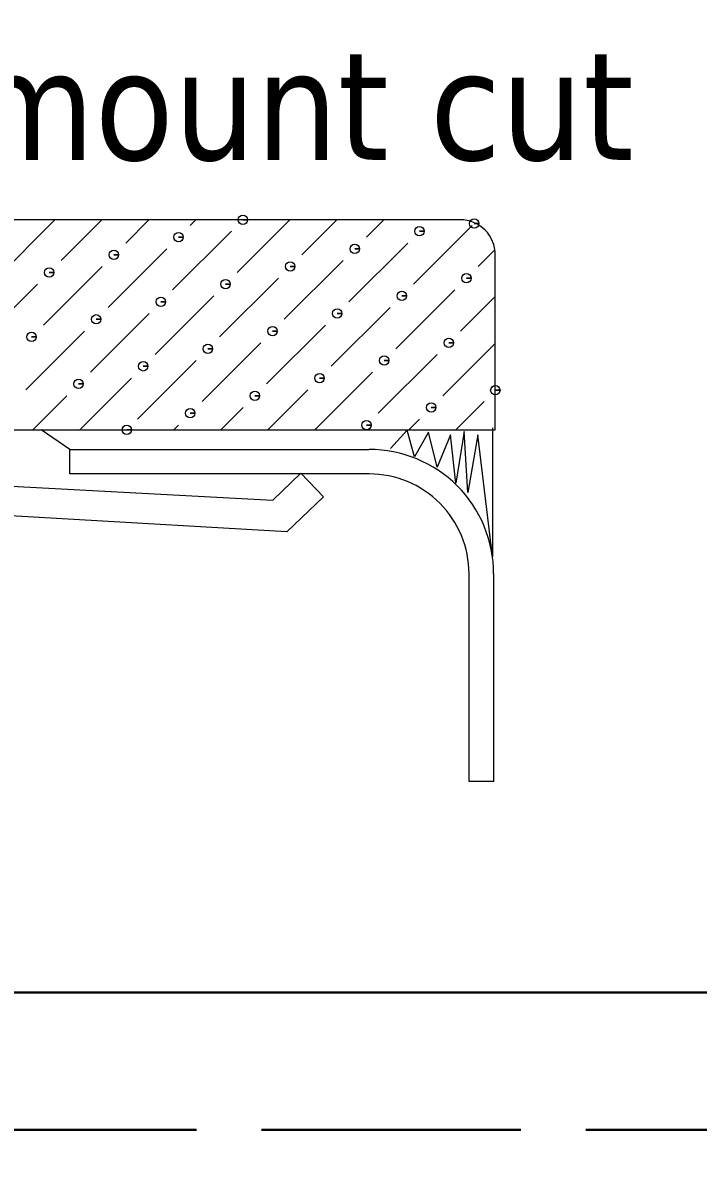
# Model space of a CAD drawing. Header units: millimetres. Extents: x 189 to 1666, y 327 to 1363.
# Drawn here: x 1139.6 to 1170.8, y 673.7 to 726.5 of the extents above; entities that cross this region are included whole.
import ezdxf

# ---------------------------------------------------------------- set-up
doc = ezdxf.new("R2010")
doc.units = ezdxf.units.MM
doc.linetypes.add('ACAD_ISO02W100', pattern=[15, 12, -3])
for name, color, linetype, lineweight in [('尺寸標注', 1, 'Continuous', 30), ('文字', 3, 'Continuous', 30), ('細實線', 1, 'Continuous', 13), ('虚线', 2, 'ACAD_ISO02W100', 30)]:
    doc.layers.add(name, color=color, linetype=linetype, lineweight=lineweight)
doc.styles.add('DIM', font='txt.shx', dxfattribs={"width": 0.7, "bigfont": 'chineset.shx'})
doc.styles.get("Standard").update_dxf_attribs({"font": 'arial.ttf'})
doc.dimstyles.new('mm+in(开孔纸尺寸)', dxfattribs={"dimscale": 3, "dimtxt": 5, "dimasz": 5.2, "dimexe": 1.25, "dimexo": 0.625, "dimgap": 2, "dimtad": 1, "dimtxsty": 'DIM', "dimcen": 0, "dimclrd": 256, "dimclre": 256, "dimclrt": 3, "dimadec": 0, "dimazin": 0, "dimtfac": 1, "dimtmove": 0, "dimatfit": 1, "dimfxl": 1, "dimlwd": -1, "dimarcsym": 0})

# ---------------------------------------------------------------- blocks, each defined once
blk = doc.blocks.new('*D28')
at = {"layer": 'Defpoints', "color": 0}
for p in [(1249.222, 877.481), (917.422, 716.562), (1249.222, 627.281)]:
    blk.add_point(p, dxfattribs=at)
at = {"layer": '尺寸標注', "lineweight": -2}
for p, q in [((1249.222, 875.606), (1249.222, 623.531)), ((917.422, 714.687), (917.422, 623.531))]:
    blk.add_line(p, q, dxfattribs=at)
at = {"layer": '尺寸標注'}
blk.add_line((933.022, 627.281), (1233.622, 627.281), dxfattribs=at)
for points in [[(933.022, 629.881), (933.022, 624.681), (917.422, 627.281)], [(1233.622, 624.681), (1233.622, 629.881), (1249.222, 627.281)]]:
    blk.add_solid(points, dxfattribs=at)
at = {"layer": '尺寸標注', "color": 3, "insert": (1083.322, 642.031), "char_height": 15, "attachment_point": 5, "style": 'DIM'}
blk.add_mtext('331,8mm [13 1/16"]', dxfattribs=at)

msp = doc.modelspace()

# ---------------------------------------------------------------- linework, layer by layer
at = {"layer": '文字'}
msp.add_lwpolyline([(625.622, 1075.494, 0.414214), (571.972, 1021.844), (571.972, 735.244, 0.414214), (625.622, 681.594), (1209.222, 681.594, 0.414214), (1262.872, 735.244), (1262.872, 1021.844, 0.414214), (1209.222, 1075.494)], format="xyb", close=True, dxfattribs=at)
at = {"layer": '細實線', "lineweight": 9}
for points, knots in [([(1149.768, 717.348), (1149.768, 717.348), (1149.984, 717.348), (1149.984, 717.348), (1149.984, 717.348), (1149.984, 717.468), (1149.887, 717.565), (1149.768, 717.565), (1149.768, 717.565), (1149.648, 717.565), (1149.551, 717.468), (1149.551, 717.348), (1149.551, 717.348), (1149.551, 717.229), (1149.648, 717.131), (1149.768, 717.131), (1149.768, 717.131), (1149.887, 717.131), (1149.984, 717.229), (1149.984, 717.348), (1149.984, 717.348), (1149.984, 717.348), (1149.768, 717.348), (1149.768, 717.348)], [0, 0, 0, 0, 0.142857, 0.142857, 0.142857, 0.142857, 0.285714, 0.285714, 0.285714, 0.285714, 0.428571, 0.428571, 0.428571, 0.428571, 0.571429, 0.571429, 0.571429, 0.571429, 0.714286, 0.714286, 0.714286, 0.714286, 1, 1, 1, 1]), ([(1157.931, 716.817), (1157.931, 716.817), (1158.147, 716.817), (1158.147, 716.817), (1158.147, 716.817), (1158.147, 716.937), (1158.05, 717.034), (1157.931, 717.034), (1157.931, 717.034), (1157.811, 717.034), (1157.714, 716.937), (1157.714, 716.817), (1157.714, 716.817), (1157.714, 716.698), (1157.811, 716.6), (1157.931, 716.6), (1157.931, 716.6), (1158.05, 716.6), (1158.147, 716.698), (1158.147, 716.817), (1158.147, 716.817), (1158.147, 716.817), (1157.931, 716.817), (1157.931, 716.817)], [0, 0, 0, 0, 0.142857, 0.142857, 0.142857, 0.142857, 0.285714, 0.285714, 0.285714, 0.285714, 0.428571, 0.428571, 0.428571, 0.428571, 0.571429, 0.571429, 0.571429, 0.571429, 0.714286, 0.714286, 0.714286, 0.714286, 1, 1, 1, 1]), ([(1161.438, 715.725), (1161.438, 716.155), (1161.267, 716.567), (1160.963, 716.871), (1160.963, 716.871), (1160.658, 717.175), (1160.247, 717.348), (1159.815, 717.348)], [0, 0, 0, 0, 0.333333, 0.333333, 0.333333, 0.333333, 1, 1, 1, 1]), ([(1160.462, 717.175), (1160.462, 717.175), (1160.679, 717.175), (1160.679, 717.175), (1160.679, 717.175), (1160.679, 717.294), (1160.582, 717.391), (1160.462, 717.391), (1160.462, 717.391), (1160.343, 717.391), (1160.246, 717.294), (1160.246, 717.175), (1160.246, 717.175), (1160.246, 717.055), (1160.343, 716.958), (1160.462, 716.958), (1160.462, 716.958), (1160.582, 716.958), (1160.679, 717.055), (1160.679, 717.175), (1160.679, 717.175), (1160.679, 717.175), (1160.462, 717.175), (1160.462, 717.175)], [0, 0, 0, 0, 0.142857, 0.142857, 0.142857, 0.142857, 0.285714, 0.285714, 0.285714, 0.285714, 0.428571, 0.428571, 0.428571, 0.428571, 0.571429, 0.571429, 0.571429, 0.571429, 0.714286, 0.714286, 0.714286, 0.714286, 1, 1, 1, 1]), ([(1146.79, 716.545), (1146.79, 716.545), (1147.007, 716.545), (1147.007, 716.545), (1147.007, 716.545), (1147.007, 716.664), (1146.91, 716.762), (1146.79, 716.762), (1146.79, 716.762), (1146.671, 716.762), (1146.573, 716.664), (1146.573, 716.545), (1146.573, 716.545), (1146.573, 716.425), (1146.671, 716.328), (1146.79, 716.328), (1146.79, 716.328), (1146.91, 716.328), (1147.007, 716.425), (1147.007, 716.545), (1147.007, 716.545), (1147.007, 716.545), (1146.79, 716.545), (1146.79, 716.545)], [0, 0, 0, 0, 0.142857, 0.142857, 0.142857, 0.142857, 0.285714, 0.285714, 0.285714, 0.285714, 0.428571, 0.428571, 0.428571, 0.428571, 0.571429, 0.571429, 0.571429, 0.571429, 0.714286, 0.714286, 0.714286, 0.714286, 1, 1, 1, 1]), ([(1154.941, 716.001), (1154.941, 716.001), (1155.158, 716.001), (1155.158, 716.001), (1155.158, 716.001), (1155.158, 716.12), (1155.061, 716.218), (1154.941, 716.218), (1154.941, 716.218), (1154.822, 716.218), (1154.724, 716.12), (1154.724, 716.001), (1154.724, 716.001), (1154.724, 715.882), (1154.822, 715.784), (1154.941, 715.784), (1154.941, 715.784), (1155.061, 715.784), (1155.158, 715.882), (1155.158, 716.001), (1155.158, 716.001), (1155.158, 716.001), (1154.941, 716.001), (1154.941, 716.001)], [0, 0, 0, 0, 0.142857, 0.142857, 0.142857, 0.142857, 0.285714, 0.285714, 0.285714, 0.285714, 0.428571, 0.428571, 0.428571, 0.428571, 0.571429, 0.571429, 0.571429, 0.571429, 0.714286, 0.714286, 0.714286, 0.714286, 1, 1, 1, 1]), ([(1143.801, 715.73), (1143.801, 715.73), (1144.018, 715.73), (1144.018, 715.73), (1144.018, 715.73), (1144.018, 715.849), (1143.92, 715.947), (1143.801, 715.947), (1143.801, 715.947), (1143.681, 715.947), (1143.584, 715.849), (1143.584, 715.73), (1143.584, 715.73), (1143.584, 715.611), (1143.681, 715.513), (1143.801, 715.513), (1143.801, 715.513), (1143.92, 715.513), (1144.018, 715.611), (1144.018, 715.73), (1144.018, 715.73), (1144.018, 715.73), (1143.801, 715.73), (1143.801, 715.73)], [0, 0, 0, 0, 0.142857, 0.142857, 0.142857, 0.142857, 0.285714, 0.285714, 0.285714, 0.285714, 0.428571, 0.428571, 0.428571, 0.428571, 0.571429, 0.571429, 0.571429, 0.571429, 0.714286, 0.714286, 0.714286, 0.714286, 1, 1, 1, 1]), ([(1140.814, 714.915), (1140.814, 714.915), (1141.03, 714.915), (1141.03, 714.915), (1141.03, 714.915), (1141.03, 715.035), (1140.933, 715.132), (1140.814, 715.132), (1140.814, 715.132), (1140.694, 715.132), (1140.597, 715.035), (1140.597, 714.915), (1140.597, 714.915), (1140.597, 714.796), (1140.694, 714.698), (1140.814, 714.698), (1140.814, 714.698), (1140.933, 714.698), (1141.03, 714.796), (1141.03, 714.915), (1141.03, 714.915), (1141.03, 714.915), (1140.814, 714.915), (1140.814, 714.915)], [0, 0, 0, 0, 0.142857, 0.142857, 0.142857, 0.142857, 0.285714, 0.285714, 0.285714, 0.285714, 0.428571, 0.428571, 0.428571, 0.428571, 0.571429, 0.571429, 0.571429, 0.571429, 0.714286, 0.714286, 0.714286, 0.714286, 1, 1, 1, 1]), ([(1151.954, 715.187), (1151.954, 715.187), (1152.17, 715.187), (1152.17, 715.187), (1152.17, 715.187), (1152.17, 715.307), (1152.073, 715.404), (1151.954, 715.404), (1151.954, 715.404), (1151.834, 715.404), (1151.737, 715.307), (1151.737, 715.187), (1151.737, 715.187), (1151.737, 715.068), (1151.834, 714.971), (1151.954, 714.971), (1151.954, 714.971), (1152.073, 714.971), (1152.17, 715.068), (1152.17, 715.187), (1152.17, 715.187), (1152.17, 715.187), (1151.954, 715.187), (1151.954, 715.187)], [0, 0, 0, 0, 0.142857, 0.142857, 0.142857, 0.142857, 0.285714, 0.285714, 0.285714, 0.285714, 0.428571, 0.428571, 0.428571, 0.428571, 0.571429, 0.571429, 0.571429, 0.571429, 0.714286, 0.714286, 0.714286, 0.714286, 1, 1, 1, 1]), ([(1148.965, 714.372), (1148.965, 714.372), (1149.181, 714.372), (1149.181, 714.372), (1149.181, 714.372), (1149.181, 714.492), (1149.084, 714.589), (1148.965, 714.589), (1148.965, 714.589), (1148.845, 714.589), (1148.748, 714.492), (1148.748, 714.372), (1148.748, 714.372), (1148.748, 714.253), (1148.845, 714.156), (1148.965, 714.156), (1148.965, 714.156), (1149.084, 714.156), (1149.181, 714.253), (1149.181, 714.372), (1149.181, 714.372), (1149.181, 714.372), (1148.965, 714.372), (1148.965, 714.372)], [0, 0, 0, 0, 0.142857, 0.142857, 0.142857, 0.142857, 0.285714, 0.285714, 0.285714, 0.285714, 0.428571, 0.428571, 0.428571, 0.428571, 0.571429, 0.571429, 0.571429, 0.571429, 0.714286, 0.714286, 0.714286, 0.714286, 1, 1, 1, 1]), ([(1160.104, 714.643), (1160.104, 714.643), (1160.32, 714.643), (1160.32, 714.643), (1160.32, 714.643), (1160.32, 714.762), (1160.223, 714.86), (1160.104, 714.86), (1160.104, 714.86), (1159.984, 714.86), (1159.887, 714.762), (1159.887, 714.643), (1159.887, 714.643), (1159.887, 714.523), (1159.984, 714.426), (1160.104, 714.426), (1160.104, 714.426), (1160.223, 714.426), (1160.32, 714.523), (1160.32, 714.643), (1160.32, 714.643), (1160.32, 714.643), (1160.104, 714.643), (1160.104, 714.643)], [0, 0, 0, 0, 0.142857, 0.142857, 0.142857, 0.142857, 0.285714, 0.285714, 0.285714, 0.285714, 0.428571, 0.428571, 0.428571, 0.428571, 0.571429, 0.571429, 0.571429, 0.571429, 0.714286, 0.714286, 0.714286, 0.714286, 1, 1, 1, 1]), ([(1157.115, 713.828), (1157.115, 713.828), (1157.332, 713.828), (1157.332, 713.828), (1157.332, 713.828), (1157.332, 713.948), (1157.235, 714.045), (1157.115, 714.045), (1157.115, 714.045), (1156.996, 714.045), (1156.899, 713.948), (1156.899, 713.828), (1156.899, 713.828), (1156.899, 713.709), (1156.996, 713.611), (1157.115, 713.611), (1157.115, 713.611), (1157.235, 713.611), (1157.332, 713.709), (1157.332, 713.828), (1157.332, 713.828), (1157.332, 713.828), (1157.115, 713.828), (1157.115, 713.828)], [0, 0, 0, 0, 0.142857, 0.142857, 0.142857, 0.142857, 0.285714, 0.285714, 0.285714, 0.285714, 0.428571, 0.428571, 0.428571, 0.428571, 0.571429, 0.571429, 0.571429, 0.571429, 0.714286, 0.714286, 0.714286, 0.714286, 1, 1, 1, 1]), ([(1145.975, 713.556), (1145.975, 713.556), (1146.192, 713.556), (1146.192, 713.556), (1146.192, 713.556), (1146.192, 713.675), (1146.095, 713.773), (1145.975, 713.773), (1145.975, 713.773), (1145.856, 713.773), (1145.759, 713.675), (1145.759, 713.556), (1145.759, 713.556), (1145.759, 713.436), (1145.856, 713.339), (1145.975, 713.339), (1145.975, 713.339), (1146.095, 713.339), (1146.192, 713.436), (1146.192, 713.556), (1146.192, 713.556), (1146.192, 713.556), (1145.975, 713.556), (1145.975, 713.556)], [0, 0, 0, 0, 0.142857, 0.142857, 0.142857, 0.142857, 0.285714, 0.285714, 0.285714, 0.285714, 0.428571, 0.428571, 0.428571, 0.428571, 0.571429, 0.571429, 0.571429, 0.571429, 0.714286, 0.714286, 0.714286, 0.714286, 1, 1, 1, 1]), ([(1142.986, 712.743), (1142.986, 712.743), (1143.203, 712.743), (1143.203, 712.743), (1143.203, 712.743), (1143.203, 712.862), (1143.105, 712.959), (1142.986, 712.959), (1142.986, 712.959), (1142.867, 712.959), (1142.769, 712.862), (1142.769, 712.743), (1142.769, 712.743), (1142.769, 712.623), (1142.867, 712.526), (1142.986, 712.526), (1142.986, 712.526), (1143.105, 712.526), (1143.203, 712.623), (1143.203, 712.743), (1143.203, 712.743), (1143.203, 712.743), (1142.986, 712.743), (1142.986, 712.743)], [0, 0, 0, 0, 0.142857, 0.142857, 0.142857, 0.142857, 0.285714, 0.285714, 0.285714, 0.285714, 0.428571, 0.428571, 0.428571, 0.428571, 0.571429, 0.571429, 0.571429, 0.571429, 0.714286, 0.714286, 0.714286, 0.714286, 1, 1, 1, 1]), ([(1154.126, 713.013), (1154.126, 713.013), (1154.343, 713.013), (1154.343, 713.013), (1154.343, 713.013), (1154.343, 713.132), (1154.246, 713.23), (1154.126, 713.23), (1154.126, 713.23), (1154.007, 713.23), (1153.91, 713.132), (1153.91, 713.013), (1153.91, 713.013), (1153.91, 712.893), (1154.007, 712.796), (1154.126, 712.796), (1154.126, 712.796), (1154.246, 712.796), (1154.343, 712.893), (1154.343, 713.013), (1154.343, 713.013), (1154.343, 713.013), (1154.126, 713.013), (1154.126, 713.013)], [0, 0, 0, 0, 0.142857, 0.142857, 0.142857, 0.142857, 0.285714, 0.285714, 0.285714, 0.285714, 0.428571, 0.428571, 0.428571, 0.428571, 0.571429, 0.571429, 0.571429, 0.571429, 0.714286, 0.714286, 0.714286, 0.714286, 1, 1, 1, 1]), ([(1151.137, 712.198), (1151.137, 712.198), (1151.354, 712.198), (1151.354, 712.198), (1151.354, 712.198), (1151.354, 712.318), (1151.256, 712.415), (1151.137, 712.415), (1151.137, 712.415), (1151.017, 712.415), (1150.92, 712.318), (1150.92, 712.198), (1150.92, 712.198), (1150.92, 712.079), (1151.017, 711.981), (1151.137, 711.981), (1151.137, 711.981), (1151.256, 711.981), (1151.354, 712.079), (1151.354, 712.198), (1151.354, 712.198), (1151.354, 712.198), (1151.137, 712.198), (1151.137, 712.198)], [0, 0, 0, 0, 0.142857, 0.142857, 0.142857, 0.142857, 0.285714, 0.285714, 0.285714, 0.285714, 0.428571, 0.428571, 0.428571, 0.428571, 0.571429, 0.571429, 0.571429, 0.571429, 0.714286, 0.714286, 0.714286, 0.714286, 1, 1, 1, 1]), ([(1139.997, 711.926), (1139.997, 711.926), (1140.214, 711.926), (1140.214, 711.926), (1140.214, 711.926), (1140.214, 712.045), (1140.116, 712.142), (1139.997, 712.142), (1139.997, 712.142), (1139.877, 712.142), (1139.78, 712.045), (1139.78, 711.926), (1139.78, 711.926), (1139.78, 711.806), (1139.877, 711.709), (1139.997, 711.709), (1139.997, 711.709), (1140.116, 711.709), (1140.214, 711.806), (1140.214, 711.926), (1140.214, 711.926), (1140.214, 711.926), (1139.997, 711.926), (1139.997, 711.926)], [0, 0, 0, 0, 0.142857, 0.142857, 0.142857, 0.142857, 0.285714, 0.285714, 0.285714, 0.285714, 0.428571, 0.428571, 0.428571, 0.428571, 0.571429, 0.571429, 0.571429, 0.571429, 0.714286, 0.714286, 0.714286, 0.714286, 1, 1, 1, 1]), ([(1159.288, 711.654), (1159.288, 711.654), (1159.505, 711.654), (1159.505, 711.654), (1159.505, 711.654), (1159.505, 711.773), (1159.408, 711.871), (1159.288, 711.871), (1159.288, 711.871), (1159.169, 711.871), (1159.072, 711.773), (1159.072, 711.654), (1159.072, 711.654), (1159.072, 711.534), (1159.169, 711.437), (1159.288, 711.437), (1159.288, 711.437), (1159.408, 711.437), (1159.505, 711.534), (1159.505, 711.654), (1159.505, 711.654), (1159.505, 711.654), (1159.288, 711.654), (1159.288, 711.654)], [0, 0, 0, 0, 0.142857, 0.142857, 0.142857, 0.142857, 0.285714, 0.285714, 0.285714, 0.285714, 0.428571, 0.428571, 0.428571, 0.428571, 0.571429, 0.571429, 0.571429, 0.571429, 0.714286, 0.714286, 0.714286, 0.714286, 1, 1, 1, 1]), ([(1148.15, 711.383), (1148.15, 711.383), (1148.366, 711.383), (1148.366, 711.383), (1148.366, 711.383), (1148.366, 711.503), (1148.269, 711.6), (1148.15, 711.6), (1148.15, 711.6), (1148.03, 711.6), (1147.933, 711.503), (1147.933, 711.383), (1147.933, 711.383), (1147.933, 711.264), (1148.03, 711.167), (1148.15, 711.167), (1148.15, 711.167), (1148.269, 711.167), (1148.366, 711.264), (1148.366, 711.383), (1148.366, 711.383), (1148.366, 711.383), (1148.15, 711.383), (1148.15, 711.383)], [0, 0, 0, 0, 0.142857, 0.142857, 0.142857, 0.142857, 0.285714, 0.285714, 0.285714, 0.285714, 0.428571, 0.428571, 0.428571, 0.428571, 0.571429, 0.571429, 0.571429, 0.571429, 0.714286, 0.714286, 0.714286, 0.714286, 1, 1, 1, 1]), ([(1145.16, 710.568), (1145.16, 710.568), (1145.377, 710.568), (1145.377, 710.568), (1145.377, 710.568), (1145.377, 710.688), (1145.28, 710.785), (1145.16, 710.785), (1145.16, 710.785), (1145.041, 710.785), (1144.943, 710.688), (1144.943, 710.568), (1144.943, 710.568), (1144.943, 710.449), (1145.041, 710.351), (1145.16, 710.351), (1145.16, 710.351), (1145.28, 710.351), (1145.377, 710.449), (1145.377, 710.568), (1145.377, 710.568), (1145.377, 710.568), (1145.16, 710.568), (1145.16, 710.568)], [0, 0, 0, 0, 0.142857, 0.142857, 0.142857, 0.142857, 0.285714, 0.285714, 0.285714, 0.285714, 0.428571, 0.428571, 0.428571, 0.428571, 0.571429, 0.571429, 0.571429, 0.571429, 0.714286, 0.714286, 0.714286, 0.714286, 1, 1, 1, 1]), ([(1156.301, 710.841), (1156.301, 710.841), (1156.518, 710.841), (1156.518, 710.841), (1156.518, 710.841), (1156.518, 710.96), (1156.42, 711.058), (1156.301, 711.058), (1156.301, 711.058), (1156.181, 711.058), (1156.084, 710.96), (1156.084, 710.841), (1156.084, 710.841), (1156.084, 710.721), (1156.181, 710.624), (1156.301, 710.624), (1156.301, 710.624), (1156.42, 710.624), (1156.518, 710.721), (1156.518, 710.841), (1156.518, 710.841), (1156.518, 710.841), (1156.301, 710.841), (1156.301, 710.841)], [0, 0, 0, 0, 0.142857, 0.142857, 0.142857, 0.142857, 0.285714, 0.285714, 0.285714, 0.285714, 0.428571, 0.428571, 0.428571, 0.428571, 0.571429, 0.571429, 0.571429, 0.571429, 0.714286, 0.714286, 0.714286, 0.714286, 1, 1, 1, 1]), ([(1153.311, 710.024), (1153.311, 710.024), (1153.528, 710.024), (1153.528, 710.024), (1153.528, 710.024), (1153.528, 710.143), (1153.431, 710.241), (1153.311, 710.241), (1153.311, 710.241), (1153.192, 710.241), (1153.095, 710.143), (1153.095, 710.024), (1153.095, 710.024), (1153.095, 709.904), (1153.192, 709.807), (1153.311, 709.807), (1153.311, 709.807), (1153.431, 709.807), (1153.528, 709.904), (1153.528, 710.024), (1153.528, 710.024), (1153.528, 710.024), (1153.311, 710.024), (1153.311, 710.024)], [0, 0, 0, 0, 0.142857, 0.142857, 0.142857, 0.142857, 0.285714, 0.285714, 0.285714, 0.285714, 0.428571, 0.428571, 0.428571, 0.428571, 0.571429, 0.571429, 0.571429, 0.571429, 0.714286, 0.714286, 0.714286, 0.714286, 1, 1, 1, 1]), ([(1142.171, 709.754), (1142.171, 709.754), (1142.388, 709.754), (1142.388, 709.754), (1142.388, 709.754), (1142.388, 709.873), (1142.291, 709.97), (1142.171, 709.97), (1142.171, 709.97), (1142.052, 709.97), (1141.954, 709.873), (1141.954, 709.754), (1141.954, 709.754), (1141.954, 709.634), (1142.052, 709.537), (1142.171, 709.537), (1142.171, 709.537), (1142.291, 709.537), (1142.388, 709.634), (1142.388, 709.754), (1142.388, 709.754), (1142.388, 709.754), (1142.171, 709.754), (1142.171, 709.754)], [0, 0, 0, 0, 0.142857, 0.142857, 0.142857, 0.142857, 0.285714, 0.285714, 0.285714, 0.285714, 0.428571, 0.428571, 0.428571, 0.428571, 0.571429, 0.571429, 0.571429, 0.571429, 0.714286, 0.714286, 0.714286, 0.714286, 1, 1, 1, 1]), ([(1161.438, 709.458), (1161.438, 709.458), (1161.655, 709.458), (1161.655, 709.458), (1161.655, 709.458), (1161.655, 709.578), (1161.558, 709.675), (1161.438, 709.675), (1161.438, 709.675), (1161.319, 709.675), (1161.222, 709.578), (1161.222, 709.458), (1161.222, 709.458), (1161.222, 709.339), (1161.319, 709.242), (1161.438, 709.242), (1161.438, 709.242), (1161.558, 709.242), (1161.655, 709.339), (1161.655, 709.458), (1161.655, 709.458), (1161.655, 709.458), (1161.438, 709.458), (1161.438, 709.458)], [0, 0, 0, 0, 0.142857, 0.142857, 0.142857, 0.142857, 0.285714, 0.285714, 0.285714, 0.285714, 0.428571, 0.428571, 0.428571, 0.428571, 0.571429, 0.571429, 0.571429, 0.571429, 0.714286, 0.714286, 0.714286, 0.714286, 1, 1, 1, 1]), ([(1150.322, 709.209), (1150.322, 709.209), (1150.539, 709.209), (1150.539, 709.209), (1150.539, 709.209), (1150.539, 709.328), (1150.442, 709.425), (1150.322, 709.425), (1150.322, 709.425), (1150.203, 709.425), (1150.105, 709.328), (1150.105, 709.209), (1150.105, 709.209), (1150.105, 709.089), (1150.203, 708.992), (1150.322, 708.992), (1150.322, 708.992), (1150.442, 708.992), (1150.539, 709.089), (1150.539, 709.209), (1150.539, 709.209), (1150.539, 709.209), (1150.322, 709.209), (1150.322, 709.209)], [0, 0, 0, 0, 0.142857, 0.142857, 0.142857, 0.142857, 0.285714, 0.285714, 0.285714, 0.285714, 0.428571, 0.428571, 0.428571, 0.428571, 0.571429, 0.571429, 0.571429, 0.571429, 0.714286, 0.714286, 0.714286, 0.714286, 1, 1, 1, 1]), ([(1147.335, 708.394), (1147.335, 708.394), (1147.551, 708.394), (1147.551, 708.394), (1147.551, 708.394), (1147.551, 708.513), (1147.454, 708.611), (1147.335, 708.611), (1147.335, 708.611), (1147.215, 708.611), (1147.118, 708.513), (1147.118, 708.394), (1147.118, 708.394), (1147.118, 708.274), (1147.215, 708.177), (1147.335, 708.177), (1147.335, 708.177), (1147.454, 708.177), (1147.551, 708.274), (1147.551, 708.394), (1147.551, 708.394), (1147.551, 708.394), (1147.335, 708.394), (1147.335, 708.394)], [0, 0, 0, 0, 0.142857, 0.142857, 0.142857, 0.142857, 0.285714, 0.285714, 0.285714, 0.285714, 0.428571, 0.428571, 0.428571, 0.428571, 0.571429, 0.571429, 0.571429, 0.571429, 0.714286, 0.714286, 0.714286, 0.714286, 1, 1, 1, 1]), ([(1158.473, 708.666), (1158.473, 708.666), (1158.69, 708.666), (1158.69, 708.666), (1158.69, 708.666), (1158.69, 708.786), (1158.592, 708.883), (1158.473, 708.883), (1158.473, 708.883), (1158.353, 708.883), (1158.256, 708.786), (1158.256, 708.666), (1158.256, 708.666), (1158.256, 708.547), (1158.353, 708.45), (1158.473, 708.45), (1158.473, 708.45), (1158.592, 708.45), (1158.69, 708.547), (1158.69, 708.666), (1158.69, 708.666), (1158.69, 708.666), (1158.473, 708.666), (1158.473, 708.666)], [0, 0, 0, 0, 0.142857, 0.142857, 0.142857, 0.142857, 0.285714, 0.285714, 0.285714, 0.285714, 0.428571, 0.428571, 0.428571, 0.428571, 0.571429, 0.571429, 0.571429, 0.571429, 0.714286, 0.714286, 0.714286, 0.714286, 1, 1, 1, 1]), ([(1155.484, 707.851), (1155.484, 707.851), (1155.701, 707.851), (1155.701, 707.851), (1155.701, 707.851), (1155.701, 707.971), (1155.604, 708.068), (1155.484, 708.068), (1155.484, 708.068), (1155.365, 708.068), (1155.268, 707.971), (1155.268, 707.851), (1155.268, 707.851), (1155.268, 707.732), (1155.365, 707.635), (1155.484, 707.635), (1155.484, 707.635), (1155.604, 707.635), (1155.701, 707.732), (1155.701, 707.851), (1155.701, 707.851), (1155.701, 707.851), (1155.484, 707.851), (1155.484, 707.851)], [0, 0, 0, 0, 0.142857, 0.142857, 0.142857, 0.142857, 0.285714, 0.285714, 0.285714, 0.285714, 0.428571, 0.428571, 0.428571, 0.428571, 0.571429, 0.571429, 0.571429, 0.571429, 0.714286, 0.714286, 0.714286, 0.714286, 1, 1, 1, 1]), ([(1144.395, 707.63), (1144.395, 707.63), (1144.612, 707.63), (1144.612, 707.63), (1144.612, 707.63), (1144.612, 707.749), (1144.515, 707.847), (1144.395, 707.847), (1144.395, 707.847), (1144.276, 707.847), (1144.179, 707.749), (1144.179, 707.63), (1144.179, 707.63), (1144.179, 707.51), (1144.276, 707.413), (1144.395, 707.413), (1144.395, 707.413), (1144.515, 707.413), (1144.612, 707.51), (1144.612, 707.63), (1144.612, 707.63), (1144.612, 707.63), (1144.395, 707.63), (1144.395, 707.63)], [0, 0, 0, 0, 0.142857, 0.142857, 0.142857, 0.142857, 0.285714, 0.285714, 0.285714, 0.285714, 0.428571, 0.428571, 0.428571, 0.428571, 0.571429, 0.571429, 0.571429, 0.571429, 0.714286, 0.714286, 0.714286, 0.714286, 1, 1, 1, 1]), ([(1161.312, 707.717), (1161.312, 707.717), (1161.312, 701.768), (1161.312, 701.768), (1161.312, 701.768), (1161.312, 701.768), (1160.629, 707.391), (1160.629, 707.391), (1160.629, 707.391), (1160.629, 707.391), (1160.171, 704.723), (1160.171, 704.723), (1160.171, 704.723), (1160.171, 704.723), (1159.999, 707.554), (1159.999, 707.554), (1159.999, 707.554), (1159.999, 707.554), (1159.618, 705.169), (1159.618, 705.169), (1159.618, 705.169), (1159.618, 705.169), (1159.372, 707.391), (1159.372, 707.391), (1159.372, 707.391), (1159.372, 707.391), (1158.742, 705.9), (1158.742, 705.9), (1158.742, 705.9), (1158.742, 705.9), (1158.35, 707.525), (1158.35, 707.525), (1158.35, 707.525), (1158.35, 707.525), (1157.707, 706.382), (1157.707, 706.382), (1157.707, 706.382), (1157.707, 706.382), (1157.367, 707.615), (1157.367, 707.615), (1157.367, 707.615), (1157.367, 707.615), (1156.599, 706.759), (1156.599, 706.759)], [0, 0, 0, 0, 0.083333, 0.083333, 0.083333, 0.083333, 0.166667, 0.166667, 0.166667, 0.166667, 0.25, 0.25, 0.25, 0.25, 0.333333, 0.333333, 0.333333, 0.333333, 0.416667, 0.416667, 0.416667, 0.416667, 0.5, 0.5, 0.5, 0.5, 0.583333, 0.583333, 0.583333, 0.583333, 0.666667, 0.666667, 0.666667, 0.666667, 0.75, 0.75, 0.75, 0.75, 0.833333, 0.833333, 0.833333, 0.833333, 1, 1, 1, 1]), ([(1161.359, 700.968), (1161.359, 702.495), (1160.752, 703.958), (1159.674, 705.039), (1159.674, 705.039), (1158.593, 706.117), (1157.128, 706.724), (1155.602, 706.724)], [0, 0, 0, 0, 0.333333, 0.333333, 0.333333, 0.333333, 1, 1, 1, 1]), ([(1160.225, 700.968), (1160.225, 702.193), (1159.737, 703.369), (1158.87, 704.237), (1158.87, 704.237), (1158.003, 705.105), (1156.828, 705.59), (1155.6, 705.59)], [0, 0, 0, 0, 0.333333, 0.333333, 0.333333, 0.333333, 1, 1, 1, 1])]:
    msp.add_open_spline(points, degree=3, knots=knots, dxfattribs=at)
for points in [[(1159.815, 717.344), (1159.815, 717.344), (1116.042, 717.344), (1116.042, 717.344)], [(1138.369, 714.642), (1138.369, 714.642), (1141.072, 717.348), (1141.072, 717.348)], [(1141.356, 715.457), (1141.356, 715.457), (1143.247, 717.348), (1143.247, 717.348)], [(1144.346, 716.273), (1144.346, 716.273), (1145.419, 717.348), (1145.419, 717.348)], [(1147.335, 717.089), (1147.335, 717.089), (1147.593, 717.348), (1147.593, 717.348)], [(1149.507, 714.915), (1149.507, 714.915), (1151.94, 717.348), (1151.94, 717.348)], [(1152.496, 715.729), (1152.496, 715.729), (1154.115, 717.348), (1154.115, 717.348)], [(1155.484, 716.545), (1155.484, 716.545), (1156.287, 717.348), (1156.287, 717.348)], [(1157.658, 714.372), (1157.658, 714.372), (1160.375, 717.089), (1160.375, 717.089)], [(1146.518, 714.1), (1146.518, 714.1), (1149.235, 716.817), (1149.235, 716.817)], [(1143.531, 713.285), (1143.531, 713.285), (1146.247, 716), (1146.247, 716)], [(1154.669, 713.555), (1154.669, 713.555), (1157.386, 716.273), (1157.386, 716.273)], [(1151.682, 712.742), (1151.682, 712.742), (1154.399, 715.457), (1154.399, 715.457)], [(1160.647, 715.187), (1160.647, 715.187), (1161.385, 715.924), (1161.385, 715.924)], [(1161.436, 707.627), (1161.436, 707.627), (1161.436, 715.723), (1161.436, 715.723)], [(1140.541, 712.47), (1140.541, 712.47), (1143.258, 715.187), (1143.258, 715.187)], [(1137.552, 711.654), (1137.552, 711.654), (1140.269, 714.372), (1140.269, 714.372)], [(1148.692, 711.925), (1148.692, 711.925), (1151.409, 714.642), (1151.409, 714.642)], [(1156.843, 711.383), (1156.843, 711.383), (1159.56, 714.1), (1159.56, 714.1)], [(1145.705, 711.11), (1145.705, 711.11), (1148.42, 713.827), (1148.42, 713.827)], [(1159.831, 712.197), (1159.831, 712.197), (1161.438, 713.805), (1161.438, 713.805)], [(1142.716, 710.296), (1142.716, 710.296), (1145.433, 713.013), (1145.433, 713.013)], [(1153.854, 710.568), (1153.854, 710.568), (1156.572, 713.285), (1156.572, 713.285)], [(1150.865, 709.753), (1150.865, 709.753), (1153.582, 712.47), (1153.582, 712.47)], [(1139.727, 709.481), (1139.727, 709.481), (1142.443, 712.197), (1142.443, 712.197)], [(1147.877, 708.938), (1147.877, 708.938), (1150.595, 711.654), (1150.595, 711.654)], [(1159.018, 709.208), (1159.018, 709.208), (1161.438, 711.631), (1161.438, 711.631)], [(1144.888, 708.123), (1144.888, 708.123), (1147.605, 710.84), (1147.605, 710.84)], [(1156.028, 708.393), (1156.028, 708.393), (1158.745, 711.11), (1158.745, 711.11)], [(1153.09, 707.629), (1153.09, 707.629), (1155.756, 710.296), (1155.756, 710.296)], [(1142.222, 707.629), (1142.222, 707.629), (1144.616, 710.023), (1144.616, 710.023)], [(1140.049, 707.629), (1140.049, 707.629), (1141.628, 709.208), (1141.628, 709.208)], [(1150.917, 707.629), (1150.917, 707.629), (1152.767, 709.481), (1152.767, 709.481)], [(1148.743, 707.629), (1148.743, 707.629), (1149.779, 708.666), (1149.779, 708.666)], [(1159.611, 707.629), (1159.611, 707.629), (1160.92, 708.938), (1160.92, 708.938)], [(1157.436, 707.629), (1157.436, 707.629), (1157.931, 708.123), (1157.931, 708.123)], [(1116.77, 707.629), (1116.77, 707.629), (1161.436, 707.629), (1161.436, 707.629)], [(1141.762, 706.726), (1141.762, 706.726), (1140.441, 707.629), (1140.441, 707.629)], [(1146.568, 707.629), (1146.568, 707.629), (1146.79, 707.851), (1146.79, 707.851)], [(1141.76, 706.726), (1141.76, 706.726), (1155.59, 706.726), (1155.59, 706.726)], [(1141.762, 705.59), (1141.762, 705.59), (1141.762, 706.724), (1141.762, 706.724)], [(1120.633, 706.013), (1120.633, 706.013), (1151.155, 704.378), (1151.155, 704.378)], [(1155.59, 705.59), (1155.59, 705.59), (1141.76, 705.59), (1141.76, 705.59)], [(1151.156, 704.379), (1151.156, 704.379), (1152.451, 705.626), (1152.451, 705.626)], [(1152.45, 705.626), (1152.45, 705.626), (1153.499, 704.536), (1153.499, 704.536)], [(1151.803, 702.906), (1151.803, 702.906), (1119.825, 704.768), (1119.825, 704.768)], [(1153.499, 704.534), (1153.499, 704.534), (1151.805, 702.904), (1151.805, 702.904)], [(1160.223, 691.355), (1160.223, 691.355), (1160.223, 700.968), (1160.223, 700.968)], [(1161.357, 700.968), (1161.357, 700.968), (1161.357, 691.355), (1161.357, 691.355)], [(1161.366, 691.355), (1161.366, 691.355), (1160.232, 691.355), (1160.232, 691.355)]]:
    msp.add_open_spline(points, degree=3, dxfattribs=at)
at = {"layer": '虚线'}
msp.add_lwpolyline([(625.622, 1081.844, 0.414214), (565.622, 1021.844), (565.622, 735.244, 0.414214), (625.622, 675.244), (1209.222, 675.244, 0.414214), (1269.222, 735.244), (1269.222, 1021.844, 0.414214), (1209.222, 1081.844)], format="xyb", close=True, dxfattribs=at)

# ---------------------------------------------------------------- texts
at = {"layer": '細實線', "insert": (1119.367, 725.193), "char_height": 5.07395, "width": 70.72723, "attachment_point": 1}
msp.add_mtext('{\\fTahoma|b0|i0|c0|p34;Flush mount cut}', dxfattribs=at)

# ---------------------------------------------------------------- dimensions: what is measured, and where the dimension line sits
at = {"layer": '尺寸標注'}
dim = msp.add_linear_dim(base=(1249.222, 627.281), p1=(917.422, 716.562), p2=(1249.222, 877.481), dimstyle='mm+in(开孔纸尺寸)', override={"dimpost": 'mm', "dimtofl": 0}, dxfattribs=at)
dim.commit()
dim.dimension.update_dxf_attribs({"geometry": '*D28', "text_midpoint": (1083.322, 627.281), "dimtype": 160})

doc.saveas('drawing.dxf')
